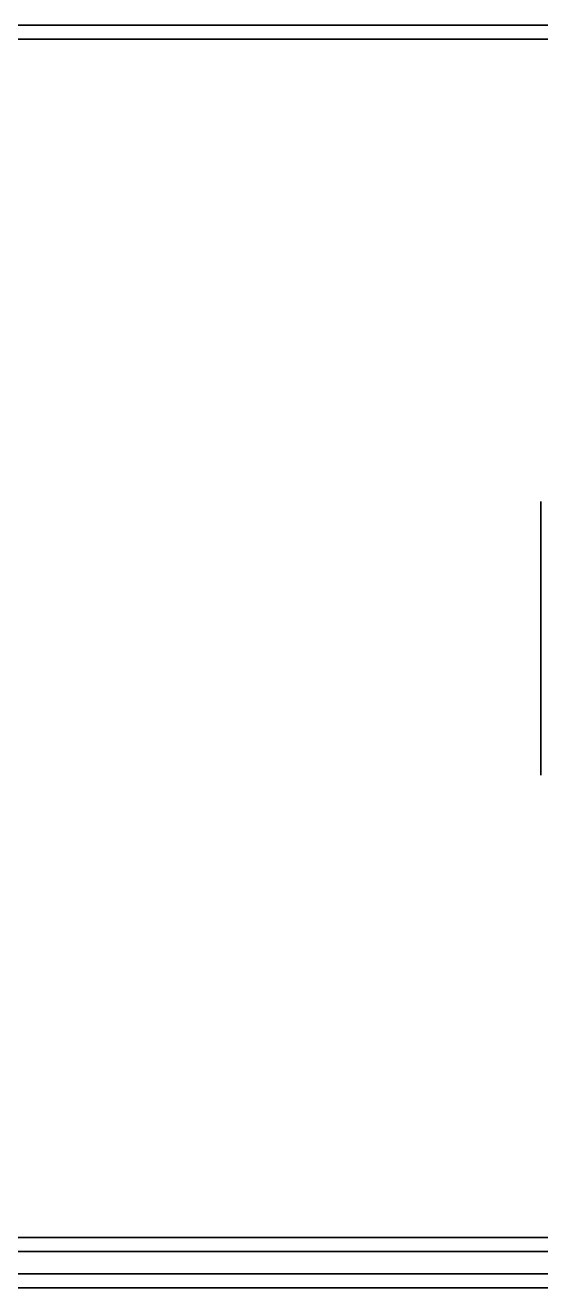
# Model space of a CAD drawing. Extents: x -1051 to 2563, y -231 to 775.
# Drawn here: x -633.9 to -611.3, y 66.7 to 122 of the extents above; entities that cross this region are included whole.
import ezdxf

# ---------------------------------------------------------------- set-up
doc = ezdxf.new("R2010")
doc.units = 0

msp = doc.modelspace()

# ---------------------------------------------------------------- linework, layer by layer
at = {"color": 7, "lineweight": 35}
for p, q in [((-684.647, 122.043), (-518.047, 122.043)), ((-684.647, 121.433), (-518.047, 121.433)), ((-518.047, 68.933), (-684.647, 68.933)), ((-684.647, 68.933), (-518.047, 68.933)), ((-518.047, 68.323), (-684.647, 68.323)), ((-684.647, 67.343), (-518.047, 67.343)), ((-684.647, 66.733), (-518.047, 66.733))]:
    msp.add_line(p, q, dxfattribs=at)
at = {"color": 7, "lineweight": 35, "ltscale": 0.3}
for p, q in [((-611.347, 89.183), (-611.347, 101.183)), ((-611.347, 101.183), (-611.347, 89.183))]:
    msp.add_line(p, q, dxfattribs=at)

doc.saveas('drawing.dxf')
